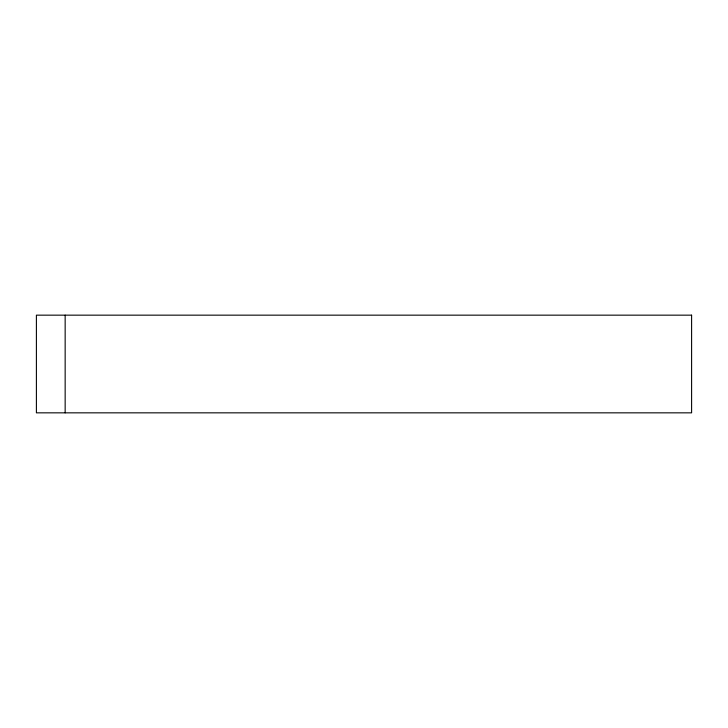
<?xml version="1.0" encoding="UTF-8"?>
<svg xmlns="http://www.w3.org/2000/svg" width="728" height="728" viewBox="0 0 728 728"><rect width="100%" height="100%" fill="white"/><g stroke="black" fill="none" stroke-linecap="round" stroke-linejoin="round"><path stroke-width="1.09" d="M65.156 315.16L65.156 412.84M691.6 315.16L36.4 315.16L36.4 412.84L691.6 412.84L691.6 315.16"/></g></svg>
